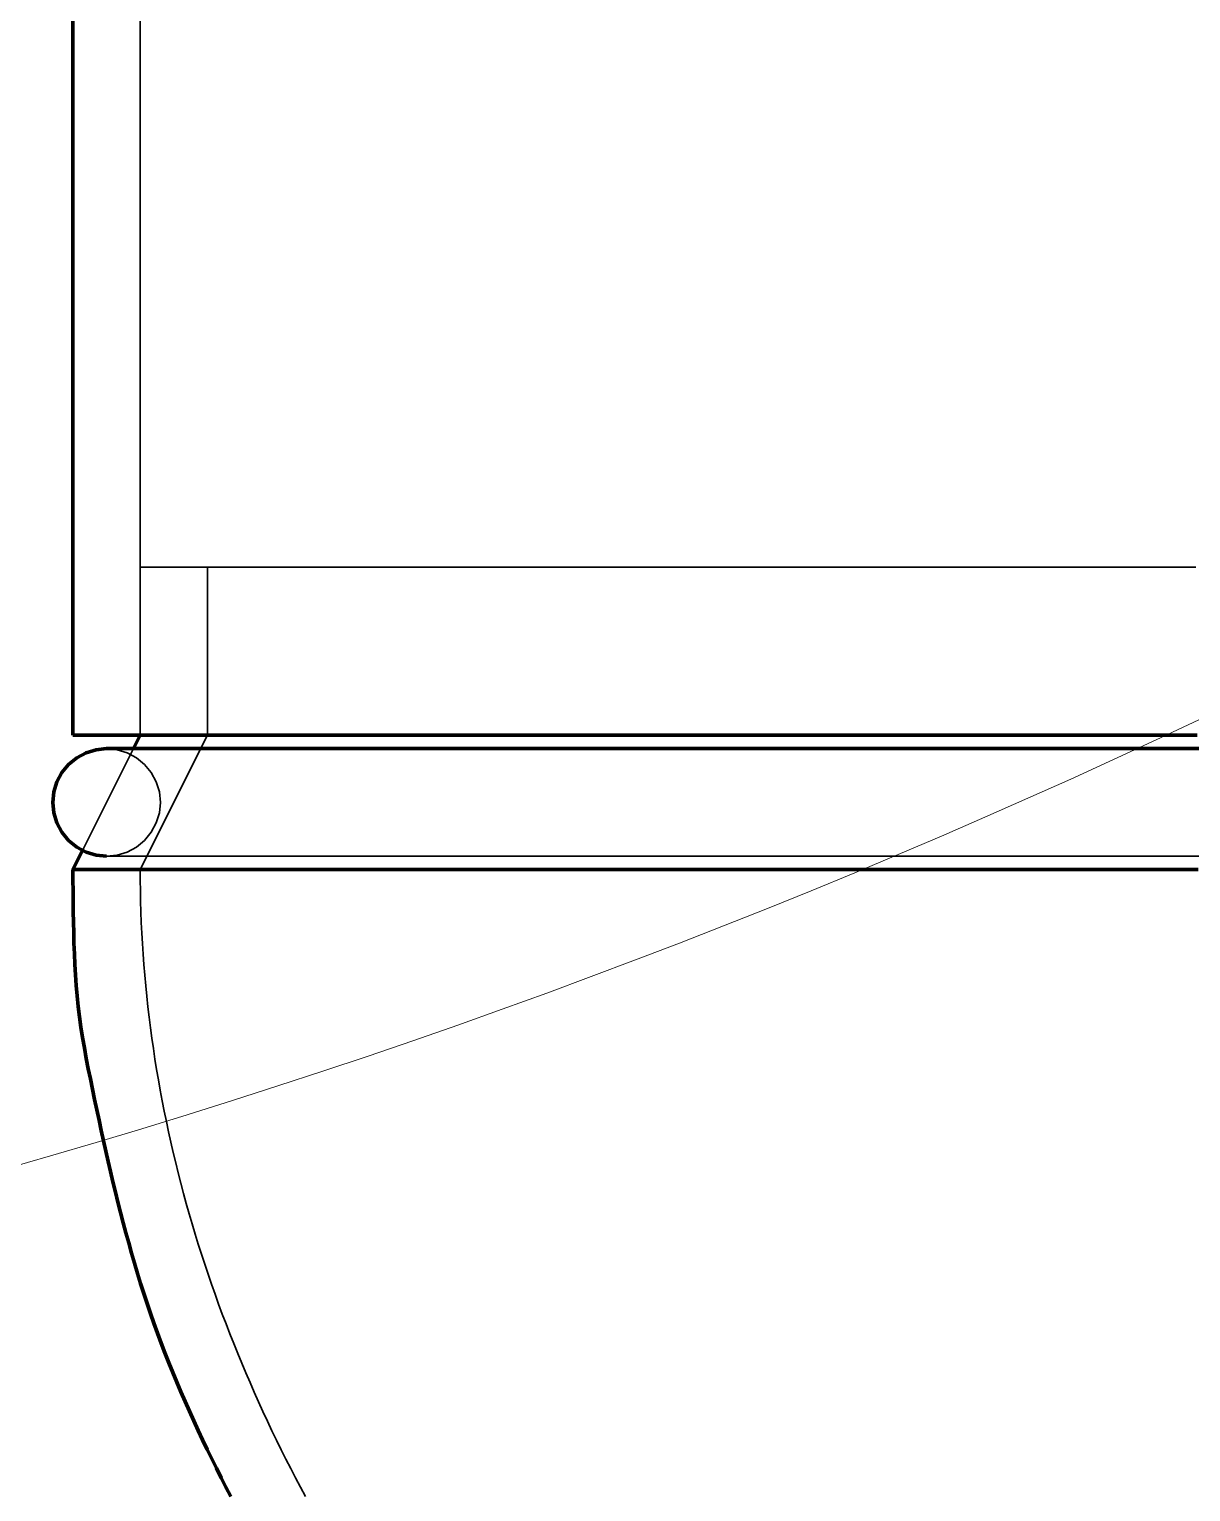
# Model space of a CAD drawing. Header units: millimetres. Extents: x 0 to 2382, y 0 to 420.
# Drawn here: x 271.31 to 276.84, y 222.11 to 229.07 of the extents above; entities that cross this region are included whole.
import ezdxf

# ---------------------------------------------------------------- set-up
doc = ezdxf.new("R2010")
doc.units = ezdxf.units.MM
doc.linetypes.add('IRAM-E-TRAZOS', pattern=[5, 4, -1])
for name, color, linetype, lineweight in [('01-VISIBLE', 7, 'CONTINUOUS', 70), ('02-OCULTA', 4, 'IRAM-E-TRAZOS', 35), ('08-FINA', 5, 'CONTINUOUS', 18)]:
    doc.layers.add(name, color=color, linetype=linetype, lineweight=lineweight)

msp = doc.modelspace()

# ---------------------------------------------------------------- linework, layer by layer
at = {"layer": '01-VISIBLE'}
for p, q in [((271.5216, 225.7094), (271.5216, 229.7094)), ((271.8416, 225.7094), (271.8096, 225.6454)), ((271.5672, 225.1604), (271.5216, 225.0694))]:
    msp.add_line(p, q, dxfattribs=at)
for points in [[(271.5216, 225.7094), (271.5717, 225.7094), (271.6217, 225.7094), (271.6717, 225.7094), (271.7217, 225.7094), (271.7717, 225.7094), (271.8217, 225.7094), (271.8717, 225.7094), (271.9217, 225.7094), (271.9717, 225.7094), (272.0217, 225.7094), (272.0717, 225.7094), (272.1217, 225.7094), (272.1717, 225.7094), (272.2217, 225.7094), (272.2717, 225.7094), (272.3217, 225.7094), (272.3717, 225.7094), (272.4217, 225.7094), (272.4717, 225.7094), (272.5217, 225.7094), (272.5717, 225.7094), (272.6217, 225.7094), (272.6717, 225.7094), (272.7217, 225.7094), (272.7717, 225.7094), (272.8217, 225.7094), (272.8717, 225.7094), (272.9217, 225.7094), (272.9717, 225.7094), (273.0217, 225.7094), (273.0717, 225.7094), (273.1217, 225.7094), (273.1717, 225.7094), (273.2217, 225.7094), (273.2717, 225.7094), (273.3217, 225.7094), (273.3717, 225.7094), (273.4217, 225.7094), (273.4717, 225.7094), (273.5217, 225.7094), (273.5717, 225.7094), (273.6217, 225.7094), (273.6717, 225.7094), (273.7217, 225.7094), (273.7717, 225.7094), (273.8217, 225.7094), (273.8717, 225.7094), (273.9217, 225.7094), (273.9718, 225.7094), (274.0218, 225.7094), (274.0718, 225.7094), (274.1218, 225.7094), (274.1718, 225.7094), (274.2218, 225.7094), (274.2718, 225.7094), (274.3218, 225.7094), (274.3718, 225.7094), (274.4218, 225.7094), (274.4718, 225.7094), (274.5218, 225.7094), (274.5718, 225.7094), (274.6218, 225.7094), (274.6718, 225.7094), (274.7218, 225.7094), (274.7718, 225.7094), (274.8218, 225.7094), (274.8718, 225.7094), (274.9218, 225.7094), (274.9718, 225.7094), (275.0218, 225.7094), (275.0718, 225.7094), (275.1218, 225.7094), (275.1718, 225.7094), (275.2218, 225.7094), (275.2718, 225.7094), (275.3218, 225.7094), (275.3718, 225.7094), (275.4218, 225.7094), (275.4718, 225.7094), (275.5218, 225.7094), (275.5718, 225.7094), (275.6218, 225.7094), (275.6718, 225.7094), (275.7218, 225.7094), (275.7718, 225.7094), (275.8218, 225.7094), (275.8718, 225.7094), (275.9218, 225.7094), (275.9718, 225.7094), (276.0218, 225.7094), (276.0718, 225.7094), (276.1218, 225.7094), (276.1718, 225.7094), (276.2218, 225.7094), (276.2718, 225.7094), (276.3218, 225.7094), (276.3719, 225.7094), (276.4219, 225.7094), (276.4719, 225.7094), (276.5219, 225.7094), (276.5719, 225.7094), (276.6219, 225.7094), (276.6719, 225.7094), (276.7219, 225.7094), (276.7719, 225.7094), (276.8219, 225.7094), (276.8719, 225.7094)], [(271.6816, 225.6454), (271.6317, 225.6404), (271.5837, 225.6259), (271.5394, 225.6022), (271.5006, 225.5704), (271.4688, 225.5316), (271.4451, 225.4873), (271.4306, 225.4393), (271.4256, 225.3894)], [(271.6817, 225.6454), (271.6817, 225.6454), (271.6817, 225.6454), (271.6817, 225.6454), (271.6817, 225.6454), (271.6817, 225.6454), (271.6816, 225.6454)], [(276.8833, 225.6454), (276.8333, 225.6454), (276.7833, 225.6454), (276.7333, 225.6454), (276.6833, 225.6454), (276.6332, 225.6454), (276.5832, 225.6454), (276.5332, 225.6454), (276.4832, 225.6454), (276.4332, 225.6454), (276.3832, 225.6454), (276.3331, 225.6454), (276.2831, 225.6454), (276.2331, 225.6454), (276.1831, 225.6454), (276.1331, 225.6454), (276.0831, 225.6454), (276.0331, 225.6454), (275.983, 225.6454), (275.933, 225.6454), (275.883, 225.6454), (275.833, 225.6454), (275.783, 225.6454), (275.733, 225.6454), (275.6829, 225.6454), (275.6329, 225.6454), (275.5829, 225.6454), (275.5329, 225.6454), (275.4829, 225.6454), (275.4329, 225.6454), (275.3828, 225.6454), (275.3328, 225.6454), (275.2828, 225.6454), (275.2328, 225.6454), (275.1828, 225.6454), (275.1328, 225.6454), (275.0827, 225.6454), (275.0327, 225.6454), (274.9827, 225.6454), (274.9327, 225.6454), (274.8827, 225.6454), (274.8327, 225.6454), (274.7826, 225.6454), (274.7326, 225.6454), (274.6826, 225.6454), (274.6326, 225.6454), (274.5826, 225.6454), (274.5326, 225.6454), (274.4826, 225.6454), (274.4325, 225.6454), (274.3825, 225.6454), (274.3325, 225.6454), (274.2825, 225.6454), (274.2325, 225.6454), (274.1825, 225.6454), (274.1324, 225.6454), (274.0824, 225.6454), (274.0324, 225.6454), (273.9824, 225.6454), (273.9324, 225.6454), (273.8824, 225.6454), (273.8323, 225.6454), (273.7823, 225.6454), (273.7323, 225.6454), (273.6823, 225.6454), (273.6323, 225.6454), (273.5823, 225.6454), (273.5322, 225.6454), (273.4822, 225.6454), (273.4322, 225.6454), (273.3822, 225.6454), (273.3322, 225.6454), (273.2822, 225.6454), (273.2321, 225.6454), (273.1821, 225.6454), (273.1321, 225.6454), (273.0821, 225.6454), (273.0321, 225.6454), (272.9821, 225.6454), (272.9321, 225.6454), (272.882, 225.6454), (272.832, 225.6454), (272.782, 225.6454), (272.732, 225.6454), (272.682, 225.6454), (272.632, 225.6454), (272.5819, 225.6454), (272.5319, 225.6454), (272.4819, 225.6454), (272.4319, 225.6454), (272.3819, 225.6454), (272.3319, 225.6454), (272.2818, 225.6454), (272.2318, 225.6454), (272.1818, 225.6454), (272.1318, 225.6454), (272.0818, 225.6454), (272.0318, 225.6454), (271.9817, 225.6454), (271.9317, 225.6454), (271.8817, 225.6454), (271.8317, 225.6454), (271.7817, 225.6454), (271.7317, 225.6454), (271.6816, 225.6454)], [(271.4256, 225.3894), (271.4306, 225.3394), (271.4451, 225.2914), (271.4688, 225.2471), (271.5006, 225.2083), (271.5394, 225.1765), (271.5837, 225.1529), (271.6317, 225.1383), (271.6816, 225.1334)], [(271.5216, 225.0694), (271.5717, 225.0694), (271.6217, 225.0694), (271.6718, 225.0694), (271.7218, 225.0694), (271.7718, 225.0694), (271.8219, 225.0694), (271.8719, 225.0694), (271.9219, 225.0694), (271.972, 225.0694), (272.022, 225.0694), (272.0721, 225.0694), (272.1221, 225.0694), (272.1721, 225.0694), (272.2222, 225.0694), (272.2722, 225.0694), (272.3222, 225.0694), (272.3723, 225.0694), (272.4223, 225.0694), (272.4724, 225.0694), (272.5224, 225.0694), (272.5724, 225.0694), (272.6225, 225.0694), (272.6725, 225.0694), (272.7225, 225.0694), (272.7726, 225.0694), (272.8226, 225.0694), (272.8726, 225.0694), (272.9227, 225.0694), (272.9727, 225.0694), (273.0228, 225.0694), (273.0728, 225.0694), (273.1228, 225.0694), (273.1729, 225.0694), (273.2229, 225.0694), (273.2729, 225.0694), (273.323, 225.0694), (273.373, 225.0694), (273.4231, 225.0694), (273.4731, 225.0694), (273.5231, 225.0694), (273.5732, 225.0694), (273.6232, 225.0694), (273.6732, 225.0694), (273.7233, 225.0694), (273.7733, 225.0694), (273.8234, 225.0694), (273.8734, 225.0694), (273.9234, 225.0694), (273.9735, 225.0694), (274.0235, 225.0694), (274.0735, 225.0694), (274.1236, 225.0694), (274.1736, 225.0694), (274.2236, 225.0694), (274.2737, 225.0694), (274.3237, 225.0694), (274.3738, 225.0694), (274.4238, 225.0694), (274.4738, 225.0694), (274.5239, 225.0694), (274.5739, 225.0694), (274.6239, 225.0694), (274.674, 225.0694), (274.724, 225.0694), (274.7741, 225.0694), (274.8241, 225.0694), (274.8741, 225.0694), (274.9242, 225.0694), (274.9742, 225.0694), (275.0242, 225.0694), (275.0743, 225.0694), (275.1243, 225.0694), (275.1744, 225.0694), (275.2244, 225.0694), (275.2744, 225.0694), (275.3245, 225.0694), (275.3745, 225.0694), (275.4245, 225.0694), (275.4746, 225.0694), (275.5246, 225.0694), (275.5746, 225.0694), (275.6247, 225.0694), (275.6747, 225.0694), (275.7248, 225.0694), (275.7748, 225.0694), (275.8248, 225.0694), (275.8749, 225.0694), (275.9249, 225.0694), (275.9749, 225.0694), (276.025, 225.0694), (276.075, 225.0694), (276.1251, 225.0694), (276.1751, 225.0694), (276.2251, 225.0694), (276.2752, 225.0694), (276.3252, 225.0694), (276.3752, 225.0694), (276.4253, 225.0694), (276.4753, 225.0694), (276.5253, 225.0694), (276.5754, 225.0694), (276.6254, 225.0694), (276.6755, 225.0694), (276.7255, 225.0694), (276.7755, 225.0694), (276.8256, 225.0694), (276.8756, 225.0694)], [(271.5216, 225.0694), (271.5216, 225.0192), (271.5218, 224.9691), (271.5223, 224.919), (271.523, 224.8689), (271.5239, 224.8188), (271.525, 224.7687), (271.5264, 224.7186), (271.5282, 224.6685), (271.5305, 224.6184), (271.5333, 224.5683), (271.5368, 224.5183), (271.541, 224.4684), (271.5462, 224.4185), (271.5523, 224.3688), (271.5593, 224.3192), (271.5672, 224.2697), (271.5758, 224.2203), (271.585, 224.171), (271.5946, 224.1218), (271.6046, 224.0727), (271.6147, 224.0236), (271.6249, 223.9745), (271.6353, 223.9255), (271.6457, 223.8765), (271.6563, 223.8275), (271.6669, 223.7785), (271.6777, 223.7295), (271.6887, 223.6806), (271.7, 223.6318), (271.7115, 223.583), (271.7233, 223.5343), (271.7354, 223.4857), (271.7478, 223.4371), (271.7605, 223.3886), (271.7735, 223.3402), (271.7868, 223.2919), (271.8004, 223.2436), (271.8142, 223.1954), (271.8284, 223.1474), (271.843, 223.0994), (271.8585, 223.0518), (271.8744, 223.0042), (271.8905, 222.9568), (271.9071, 222.9095), (271.9242, 222.8623), (271.9417, 222.8154), (271.9596, 222.7686), (271.978, 222.7219), (271.9968, 222.6755), (272.016, 222.6292), (272.0355, 222.583), (272.0555, 222.537), (272.0758, 222.4912), (272.0964, 222.4455), (272.1174, 222.4), (272.1387, 222.3546), (272.1603, 222.3094), (272.1822, 222.2643), (272.2044, 222.2194), (272.2269, 222.1746), (272.2496, 222.1299), (272.2727, 222.0854)]]:
    msp.add_lwpolyline(points, dxfattribs=at)
at = {"layer": '02-OCULTA'}
for p, q in [((271.8416, 225.7094), (271.8416, 289.7094)), ((271.8416, 225.7094), (271.8416, 226.5094)), ((272.1616, 226.5094), (272.1616, 225.7094)), ((272.1616, 225.7094), (271.8416, 225.0694)), ((271.8096, 225.6454), (271.5672, 225.1604))]:
    msp.add_line(p, q, dxfattribs=at)
for points in [[(276.8512, 226.5094), (276.8011, 226.5094), (276.751, 226.5094), (276.7009, 226.5094), (276.6509, 226.5094), (276.6008, 226.5094), (276.5507, 226.5094), (276.5006, 226.5094), (276.4505, 226.5094), (276.4004, 226.5094), (276.3503, 226.5094), (276.3002, 226.5094), (276.2501, 226.5094), (276.2, 226.5094), (276.1499, 226.5094), (276.0998, 226.5094), (276.0497, 226.5094), (275.9996, 226.5094), (275.9495, 226.5094), (275.8994, 226.5094), (275.8493, 226.5094), (275.7992, 226.5094), (275.7491, 226.5094), (275.699, 226.5094), (275.6489, 226.5094), (275.5988, 226.5094), (275.5487, 226.5094), (275.4986, 226.5094), (275.4486, 226.5094), (275.3985, 226.5094), (275.3484, 226.5094), (275.2983, 226.5094), (275.2482, 226.5094), (275.1981, 226.5094), (275.148, 226.5094), (275.0979, 226.5094), (275.0478, 226.5094), (274.9977, 226.5094), (274.9476, 226.5094), (274.8975, 226.5094), (274.8474, 226.5094), (274.7973, 226.5094), (274.7472, 226.5094), (274.6971, 226.5094), (274.647, 226.5094), (274.5969, 226.5094), (274.5468, 226.5094), (274.4967, 226.5094), (274.4466, 226.5094), (274.3965, 226.5094), (274.3464, 226.5094), (274.2963, 226.5094), (274.2462, 226.5094), (274.1962, 226.5094), (274.1461, 226.5094), (274.096, 226.5094), (274.0459, 226.5094), (273.9958, 226.5094), (273.9457, 226.5094), (273.8956, 226.5094), (273.8455, 226.5094), (273.7954, 226.5094), (273.7453, 226.5094), (273.6952, 226.5094), (273.6451, 226.5094), (273.595, 226.5094), (273.5449, 226.5094), (273.4948, 226.5094), (273.4447, 226.5094), (273.3946, 226.5094), (273.3445, 226.5094), (273.2944, 226.5094), (273.2443, 226.5094), (273.1942, 226.5094), (273.1441, 226.5094), (273.094, 226.5094), (273.0439, 226.5094), (272.9939, 226.5094), (272.9438, 226.5094), (272.8937, 226.5094), (272.8436, 226.5094), (272.7935, 226.5094), (272.7434, 226.5094), (272.6933, 226.5094), (272.6432, 226.5094), (272.5931, 226.5094), (272.543, 226.5094), (272.4929, 226.5094), (272.4428, 226.5094), (272.3927, 226.5094), (272.3426, 226.5094), (272.2925, 226.5094), (272.2424, 226.5094), (272.1923, 226.5094), (272.1422, 226.5094), (272.0921, 226.5094), (272.042, 226.5094), (271.9919, 226.5094), (271.9418, 226.5094), (271.8917, 226.5094), (271.8416, 226.5094)], [(271.8416, 226.5094), (271.92, 226.5094), (271.9984, 226.5094), (272.0768, 226.5094), (272.1552, 226.5094), (272.2336, 226.5094), (272.312, 226.5094), (272.3904, 226.5094), (272.4688, 226.5094), (272.5472, 226.5094), (272.6256, 226.5094), (272.704, 226.5094), (272.7824, 226.5094), (272.8608, 226.5094), (272.9392, 226.5094), (273.0176, 226.5094), (273.096, 226.5094), (273.1744, 226.5094), (273.2528, 226.5094), (273.3312, 226.5094), (273.4096, 226.5094), (273.488, 226.5094), (273.5664, 226.5094), (273.6448, 226.5094), (273.7232, 226.5094), (273.8016, 226.5094), (273.88, 226.5094), (273.9584, 226.5094), (274.0368, 226.5094), (274.1152, 226.5094), (274.1936, 226.5094), (274.272, 226.5094), (274.3504, 226.5094), (274.4288, 226.5094), (274.5072, 226.5094), (274.5856, 226.5094), (274.664, 226.5094), (274.7424, 226.5094), (274.8208, 226.5094), (274.8992, 226.5094), (274.9776, 226.5094), (275.056, 226.5094), (275.1344, 226.5094), (275.2128, 226.5094), (275.2912, 226.5094), (275.3696, 226.5094), (275.448, 226.5094), (275.5264, 226.5094), (275.6048, 226.5094), (275.6832, 226.5094), (275.7616, 226.5094), (275.84, 226.5094), (275.9184, 226.5094), (275.9968, 226.5094), (276.0752, 226.5094), (276.1536, 226.5094), (276.232, 226.5094), (276.3104, 226.5094), (276.3888, 226.5094), (276.4672, 226.5094), (276.5456, 226.5094), (276.624, 226.5094), (276.7024, 226.5094), (276.7808, 226.5094), (276.8592, 226.5094)], [(276.8647, 226.5094), (276.8147, 226.5094), (276.7646, 226.5094), (276.7146, 226.5094), (276.6646, 226.5094), (276.6145, 226.5094), (276.5645, 226.5094), (276.5145, 226.5094), (276.4645, 226.5094), (276.4144, 226.5094), (276.3644, 226.5094), (276.3144, 226.5094), (276.2643, 226.5094), (276.2143, 226.5094), (276.1643, 226.5094), (276.1142, 226.5094), (276.0642, 226.5094), (276.0142, 226.5094), (275.9641, 226.5094), (275.9141, 226.5094), (275.8641, 226.5094), (275.814, 226.5094), (275.764, 226.5094), (275.714, 226.5094), (275.6639, 226.5094), (275.6139, 226.5094), (275.5639, 226.5094), (275.5138, 226.5094), (275.4638, 226.5094), (275.4138, 226.5094), (275.3637, 226.5094), (275.3137, 226.5094), (275.2637, 226.5094), (275.2136, 226.5094), (275.1636, 226.5094), (275.1136, 226.5094), (275.0635, 226.5094), (275.0135, 226.5094), (274.9635, 226.5094), (274.9134, 226.5094), (274.8634, 226.5094), (274.8134, 226.5094), (274.7633, 226.5094), (274.7133, 226.5094), (274.6633, 226.5094), (274.6132, 226.5094), (274.5632, 226.5094), (274.5132, 226.5094), (274.4631, 226.5094), (274.4131, 226.5094), (274.3631, 226.5094), (274.313, 226.5094), (274.263, 226.5094), (274.213, 226.5094), (274.163, 226.5094), (274.1129, 226.5094), (274.0629, 226.5094), (274.0129, 226.5094), (273.9628, 226.5094), (273.9128, 226.5094), (273.8628, 226.5094), (273.8127, 226.5094), (273.7627, 226.5094), (273.7127, 226.5094), (273.6626, 226.5094), (273.6126, 226.5094), (273.5626, 226.5094), (273.5125, 226.5094), (273.4625, 226.5094), (273.4125, 226.5094), (273.3624, 226.5094), (273.3124, 226.5094), (273.2624, 226.5094), (273.2123, 226.5094), (273.1623, 226.5094), (273.1123, 226.5094), (273.0622, 226.5094), (273.0122, 226.5094), (272.9622, 226.5094), (272.9121, 226.5094), (272.8621, 226.5094), (272.8121, 226.5094), (272.762, 226.5094), (272.712, 226.5094), (272.662, 226.5094), (272.6119, 226.5094), (272.5619, 226.5094), (272.5119, 226.5094), (272.4618, 226.5094), (272.4118, 226.5094), (272.3618, 226.5094), (272.3117, 226.5094), (272.2617, 226.5094), (272.2117, 226.5094), (272.1616, 226.5094)], [(272.1616, 226.5094), (272.2384, 226.5094), (272.3152, 226.5094), (272.392, 226.5094), (272.4688, 226.5094), (272.5456, 226.5094), (272.6224, 226.5094), (272.6992, 226.5094), (272.776, 226.5094), (272.8528, 226.5094), (272.9296, 226.5094), (273.0064, 226.5094), (273.0832, 226.5094), (273.16, 226.5094), (273.2368, 226.5094), (273.3136, 226.5094), (273.3904, 226.5094), (273.4672, 226.5094), (273.544, 226.5094), (273.6208, 226.5094), (273.6976, 226.5094), (273.7744, 226.5094), (273.8512, 226.5094), (273.928, 226.5094), (274.0048, 226.5094), (274.0816, 226.5094), (274.1584, 226.5094), (274.2352, 226.5094), (274.312, 226.5094), (274.3888, 226.5094), (274.4656, 226.5094), (274.5424, 226.5094), (274.6192, 226.5094), (274.696, 226.5094), (274.7728, 226.5094), (274.8496, 226.5094), (274.9264, 226.5094), (275.0032, 226.5094), (275.08, 226.5094), (275.1568, 226.5094), (275.2336, 226.5094), (275.3104, 226.5094), (275.3872, 226.5094), (275.464, 226.5094), (275.5408, 226.5094), (275.6176, 226.5094), (275.6944, 226.5094), (275.7712, 226.5094), (275.848, 226.5094), (275.9248, 226.5094), (276.0016, 226.5094), (276.0784, 226.5094), (276.1552, 226.5094), (276.232, 226.5094), (276.3088, 226.5094), (276.3856, 226.5094), (276.4624, 226.5094), (276.5392, 226.5094), (276.616, 226.5094), (276.6928, 226.5094), (276.7696, 226.5094), (276.8464, 226.5094)], [(276.8716, 225.7094), (276.8216, 225.7094), (276.7716, 225.7094), (276.7216, 225.7094), (276.6716, 225.7094), (276.6216, 225.7094), (276.5716, 225.7094), (276.5216, 225.7094), (276.4716, 225.7094), (276.4216, 225.7094), (276.3716, 225.7094), (276.3216, 225.7094), (276.2716, 225.7094), (276.2216, 225.7094), (276.1716, 225.7094), (276.1216, 225.7094), (276.0716, 225.7094), (276.0216, 225.7094), (275.9716, 225.7094), (275.9216, 225.7094), (275.8716, 225.7094), (275.8216, 225.7094), (275.7716, 225.7094), (275.7216, 225.7094), (275.6716, 225.7094), (275.6216, 225.7094), (275.5716, 225.7094), (275.5216, 225.7094), (275.4716, 225.7094), (275.4216, 225.7094), (275.3716, 225.7094), (275.3216, 225.7094), (275.2716, 225.7094), (275.2216, 225.7094), (275.1716, 225.7094), (275.1216, 225.7094), (275.0716, 225.7094), (275.0216, 225.7094), (274.9716, 225.7094), (274.9216, 225.7094), (274.8716, 225.7094), (274.8216, 225.7094), (274.7716, 225.7094), (274.7216, 225.7094), (274.6716, 225.7094), (274.6216, 225.7094), (274.5716, 225.7094), (274.5216, 225.7094), (274.4716, 225.7094), (274.4216, 225.7094), (274.3716, 225.7094), (274.3216, 225.7094), (274.2716, 225.7094), (274.2216, 225.7094), (274.1716, 225.7094), (274.1216, 225.7094), (274.0716, 225.7094), (274.0216, 225.7094), (273.9716, 225.7094), (273.9216, 225.7094), (273.8716, 225.7094), (273.8216, 225.7094), (273.7716, 225.7094), (273.7216, 225.7094), (273.6716, 225.7094), (273.6216, 225.7094), (273.5716, 225.7094), (273.5216, 225.7094), (273.4716, 225.7094), (273.4216, 225.7094), (273.3716, 225.7094), (273.3216, 225.7094), (273.2716, 225.7094), (273.2216, 225.7094), (273.1716, 225.7094), (273.1216, 225.7094), (273.0716, 225.7094), (273.0216, 225.7094), (272.9716, 225.7094), (272.9216, 225.7094), (272.8716, 225.7094), (272.8216, 225.7094), (272.7716, 225.7094), (272.7216, 225.7094), (272.6716, 225.7094), (272.6216, 225.7094), (272.5716, 225.7094), (272.5216, 225.7094), (272.4716, 225.7094), (272.4216, 225.7094), (272.3716, 225.7094), (272.3216, 225.7094), (272.2716, 225.7094), (272.2216, 225.7094), (272.1716, 225.7094), (272.1216, 225.7094), (272.0716, 225.7094), (272.0216, 225.7094), (271.9716, 225.7094), (271.9216, 225.7094), (271.8716, 225.7094), (271.8216, 225.7094), (271.7716, 225.7094), (271.7216, 225.7094), (271.6716, 225.7094), (271.6216, 225.7094), (271.5716, 225.7094), (271.5216, 225.7094)], [(276.8512, 225.7094), (276.8011, 225.7094), (276.751, 225.7094), (276.7009, 225.7094), (276.6509, 225.7094), (276.6008, 225.7094), (276.5507, 225.7094), (276.5006, 225.7094), (276.4505, 225.7094), (276.4004, 225.7094), (276.3503, 225.7094), (276.3002, 225.7094), (276.2501, 225.7094), (276.2, 225.7094), (276.1499, 225.7094), (276.0998, 225.7094), (276.0497, 225.7094), (275.9996, 225.7094), (275.9495, 225.7094), (275.8994, 225.7094), (275.8493, 225.7094), (275.7992, 225.7094), (275.7491, 225.7094), (275.699, 225.7094), (275.6489, 225.7094), (275.5988, 225.7094), (275.5487, 225.7094), (275.4986, 225.7094), (275.4486, 225.7094), (275.3985, 225.7094), (275.3484, 225.7094), (275.2983, 225.7094), (275.2482, 225.7094), (275.1981, 225.7094), (275.148, 225.7094), (275.0979, 225.7094), (275.0478, 225.7094), (274.9977, 225.7094), (274.9476, 225.7094), (274.8975, 225.7094), (274.8474, 225.7094), (274.7973, 225.7094), (274.7472, 225.7094), (274.6971, 225.7094), (274.647, 225.7094), (274.5969, 225.7094), (274.5468, 225.7094), (274.4967, 225.7094), (274.4466, 225.7094), (274.3965, 225.7094), (274.3464, 225.7094), (274.2963, 225.7094), (274.2462, 225.7094), (274.1962, 225.7094), (274.1461, 225.7094), (274.096, 225.7094), (274.0459, 225.7094), (273.9958, 225.7094), (273.9457, 225.7094), (273.8956, 225.7094), (273.8455, 225.7094), (273.7954, 225.7094), (273.7453, 225.7094), (273.6952, 225.7094), (273.6451, 225.7094), (273.595, 225.7094), (273.5449, 225.7094), (273.4948, 225.7094), (273.4447, 225.7094), (273.3946, 225.7094), (273.3445, 225.7094), (273.2944, 225.7094), (273.2443, 225.7094), (273.1942, 225.7094), (273.1441, 225.7094), (273.094, 225.7094), (273.0439, 225.7094), (272.9939, 225.7094), (272.9438, 225.7094), (272.8937, 225.7094), (272.8436, 225.7094), (272.7935, 225.7094), (272.7434, 225.7094), (272.6933, 225.7094), (272.6432, 225.7094), (272.5931, 225.7094), (272.543, 225.7094), (272.4929, 225.7094), (272.4428, 225.7094), (272.3927, 225.7094), (272.3426, 225.7094), (272.2925, 225.7094), (272.2424, 225.7094), (272.1923, 225.7094), (272.1422, 225.7094), (272.0921, 225.7094), (272.042, 225.7094), (271.9919, 225.7094), (271.9418, 225.7094), (271.8917, 225.7094), (271.8416, 225.7094)], [(271.8416, 225.7094), (271.92, 225.7094), (271.9984, 225.7094), (272.0768, 225.7094), (272.1552, 225.7094), (272.2336, 225.7094), (272.312, 225.7094), (272.3904, 225.7094), (272.4688, 225.7094), (272.5472, 225.7094), (272.6256, 225.7094), (272.704, 225.7094), (272.7824, 225.7094), (272.8608, 225.7094), (272.9392, 225.7094), (273.0176, 225.7094), (273.096, 225.7094), (273.1744, 225.7094), (273.2528, 225.7094), (273.3312, 225.7094), (273.4096, 225.7094), (273.488, 225.7094), (273.5664, 225.7094), (273.6448, 225.7094), (273.7232, 225.7094), (273.8016, 225.7094), (273.88, 225.7094), (273.9584, 225.7094), (274.0368, 225.7094), (274.1152, 225.7094), (274.1936, 225.7094), (274.272, 225.7094), (274.3504, 225.7094), (274.4288, 225.7094), (274.5072, 225.7094), (274.5856, 225.7094), (274.664, 225.7094), (274.7424, 225.7094), (274.8208, 225.7094), (274.8992, 225.7094), (274.9776, 225.7094), (275.056, 225.7094), (275.1344, 225.7094), (275.2128, 225.7094), (275.2912, 225.7094), (275.3696, 225.7094), (275.448, 225.7094), (275.5264, 225.7094), (275.6048, 225.7094), (275.6832, 225.7094), (275.7616, 225.7094), (275.84, 225.7094), (275.9184, 225.7094), (275.9968, 225.7094), (276.0752, 225.7094), (276.1536, 225.7094), (276.232, 225.7094), (276.3104, 225.7094), (276.3888, 225.7094), (276.4672, 225.7094), (276.5456, 225.7094), (276.624, 225.7094), (276.7024, 225.7094), (276.7808, 225.7094), (276.8592, 225.7094)], [(276.8512, 225.7094), (276.8011, 225.7094), (276.751, 225.7094), (276.7009, 225.7094), (276.6509, 225.7094), (276.6008, 225.7094), (276.5507, 225.7094), (276.5006, 225.7094), (276.4505, 225.7094), (276.4004, 225.7094), (276.3503, 225.7094), (276.3002, 225.7094), (276.2501, 225.7094), (276.2, 225.7094), (276.1499, 225.7094), (276.0998, 225.7094), (276.0497, 225.7094), (275.9996, 225.7094), (275.9495, 225.7094), (275.8994, 225.7094), (275.8493, 225.7094), (275.7992, 225.7094), (275.7491, 225.7094), (275.699, 225.7094), (275.6489, 225.7094), (275.5988, 225.7094), (275.5487, 225.7094), (275.4986, 225.7094), (275.4486, 225.7094), (275.3985, 225.7094), (275.3484, 225.7094), (275.2983, 225.7094), (275.2482, 225.7094), (275.1981, 225.7094), (275.148, 225.7094), (275.0979, 225.7094), (275.0478, 225.7094), (274.9977, 225.7094), (274.9476, 225.7094), (274.8975, 225.7094), (274.8474, 225.7094), (274.7973, 225.7094), (274.7472, 225.7094), (274.6971, 225.7094), (274.647, 225.7094), (274.5969, 225.7094), (274.5468, 225.7094), (274.4967, 225.7094), (274.4466, 225.7094), (274.3965, 225.7094), (274.3464, 225.7094), (274.2963, 225.7094), (274.2462, 225.7094), (274.1962, 225.7094), (274.1461, 225.7094), (274.096, 225.7094), (274.0459, 225.7094), (273.9958, 225.7094), (273.9457, 225.7094), (273.8956, 225.7094), (273.8455, 225.7094), (273.7954, 225.7094), (273.7453, 225.7094), (273.6952, 225.7094), (273.6451, 225.7094), (273.595, 225.7094), (273.5449, 225.7094), (273.4948, 225.7094), (273.4447, 225.7094), (273.3946, 225.7094), (273.3445, 225.7094), (273.2944, 225.7094), (273.2443, 225.7094), (273.1942, 225.7094), (273.1441, 225.7094), (273.094, 225.7094), (273.0439, 225.7094), (272.9939, 225.7094), (272.9438, 225.7094), (272.8937, 225.7094), (272.8436, 225.7094), (272.7935, 225.7094), (272.7434, 225.7094), (272.6933, 225.7094), (272.6432, 225.7094), (272.5931, 225.7094), (272.543, 225.7094), (272.4929, 225.7094), (272.4428, 225.7094), (272.3927, 225.7094), (272.3426, 225.7094), (272.2925, 225.7094), (272.2424, 225.7094), (272.1923, 225.7094), (272.1422, 225.7094), (272.0921, 225.7094), (272.042, 225.7094), (271.9919, 225.7094), (271.9418, 225.7094), (271.8917, 225.7094), (271.8416, 225.7094)], [(271.8416, 225.7094), (271.92, 225.7094), (271.9984, 225.7094), (272.0768, 225.7094), (272.1552, 225.7094), (272.2336, 225.7094), (272.312, 225.7094), (272.3904, 225.7094), (272.4688, 225.7094), (272.5472, 225.7094), (272.6256, 225.7094), (272.704, 225.7094), (272.7824, 225.7094), (272.8608, 225.7094), (272.9392, 225.7094), (273.0176, 225.7094), (273.096, 225.7094), (273.1744, 225.7094), (273.2528, 225.7094), (273.3312, 225.7094), (273.4096, 225.7094), (273.488, 225.7094), (273.5664, 225.7094), (273.6448, 225.7094), (273.7232, 225.7094), (273.8016, 225.7094), (273.88, 225.7094), (273.9584, 225.7094), (274.0368, 225.7094), (274.1152, 225.7094), (274.1936, 225.7094), (274.272, 225.7094), (274.3504, 225.7094), (274.4288, 225.7094), (274.5072, 225.7094), (274.5856, 225.7094), (274.664, 225.7094), (274.7424, 225.7094), (274.8208, 225.7094), (274.8992, 225.7094), (274.9776, 225.7094), (275.056, 225.7094), (275.1344, 225.7094), (275.2128, 225.7094), (275.2912, 225.7094), (275.3696, 225.7094), (275.448, 225.7094), (275.5264, 225.7094), (275.6048, 225.7094), (275.6832, 225.7094), (275.7616, 225.7094), (275.84, 225.7094), (275.9184, 225.7094), (275.9968, 225.7094), (276.0752, 225.7094), (276.1536, 225.7094), (276.232, 225.7094), (276.3104, 225.7094), (276.3888, 225.7094), (276.4672, 225.7094), (276.5456, 225.7094), (276.624, 225.7094), (276.7024, 225.7094), (276.7808, 225.7094), (276.8592, 225.7094)], [(276.8647, 225.7094), (276.8147, 225.7094), (276.7646, 225.7094), (276.7146, 225.7094), (276.6646, 225.7094), (276.6145, 225.7094), (276.5645, 225.7094), (276.5145, 225.7094), (276.4645, 225.7094), (276.4144, 225.7094), (276.3644, 225.7094), (276.3144, 225.7094), (276.2643, 225.7094), (276.2143, 225.7094), (276.1643, 225.7094), (276.1142, 225.7094), (276.0642, 225.7094), (276.0142, 225.7094), (275.9641, 225.7094), (275.9141, 225.7094), (275.8641, 225.7094), (275.814, 225.7094), (275.764, 225.7094), (275.714, 225.7094), (275.6639, 225.7094), (275.6139, 225.7094), (275.5639, 225.7094), (275.5138, 225.7094), (275.4638, 225.7094), (275.4138, 225.7094), (275.3637, 225.7094), (275.3137, 225.7094), (275.2637, 225.7094), (275.2136, 225.7094), (275.1636, 225.7094), (275.1136, 225.7094), (275.0635, 225.7094), (275.0135, 225.7094), (274.9635, 225.7094), (274.9134, 225.7094), (274.8634, 225.7094), (274.8134, 225.7094), (274.7633, 225.7094), (274.7133, 225.7094), (274.6633, 225.7094), (274.6132, 225.7094), (274.5632, 225.7094), (274.5132, 225.7094), (274.4631, 225.7094), (274.4131, 225.7094), (274.3631, 225.7094), (274.313, 225.7094), (274.263, 225.7094), (274.213, 225.7094), (274.163, 225.7094), (274.1129, 225.7094), (274.0629, 225.7094), (274.0129, 225.7094), (273.9628, 225.7094), (273.9128, 225.7094), (273.8628, 225.7094), (273.8127, 225.7094), (273.7627, 225.7094), (273.7127, 225.7094), (273.6626, 225.7094), (273.6126, 225.7094), (273.5626, 225.7094), (273.5125, 225.7094), (273.4625, 225.7094), (273.4125, 225.7094), (273.3624, 225.7094), (273.3124, 225.7094), (273.2624, 225.7094), (273.2123, 225.7094), (273.1623, 225.7094), (273.1123, 225.7094), (273.0622, 225.7094), (273.0122, 225.7094), (272.9622, 225.7094), (272.9121, 225.7094), (272.8621, 225.7094), (272.8121, 225.7094), (272.762, 225.7094), (272.712, 225.7094), (272.662, 225.7094), (272.6119, 225.7094), (272.5619, 225.7094), (272.5119, 225.7094), (272.4618, 225.7094), (272.4118, 225.7094), (272.3618, 225.7094), (272.3117, 225.7094), (272.2617, 225.7094), (272.2117, 225.7094), (272.1616, 225.7094)], [(272.1616, 225.7094), (272.2384, 225.7094), (272.3152, 225.7094), (272.392, 225.7094), (272.4688, 225.7094), (272.5456, 225.7094), (272.6224, 225.7094), (272.6992, 225.7094), (272.776, 225.7094), (272.8528, 225.7094), (272.9296, 225.7094), (273.0064, 225.7094), (273.0832, 225.7094), (273.16, 225.7094), (273.2368, 225.7094), (273.3136, 225.7094), (273.3904, 225.7094), (273.4672, 225.7094), (273.544, 225.7094), (273.6208, 225.7094), (273.6976, 225.7094), (273.7744, 225.7094), (273.8512, 225.7094), (273.928, 225.7094), (274.0048, 225.7094), (274.0816, 225.7094), (274.1584, 225.7094), (274.2352, 225.7094), (274.312, 225.7094), (274.3888, 225.7094), (274.4656, 225.7094), (274.5424, 225.7094), (274.6192, 225.7094), (274.696, 225.7094), (274.7728, 225.7094), (274.8496, 225.7094), (274.9264, 225.7094), (275.0032, 225.7094), (275.08, 225.7094), (275.1568, 225.7094), (275.2336, 225.7094), (275.3104, 225.7094), (275.3872, 225.7094), (275.464, 225.7094), (275.5408, 225.7094), (275.6176, 225.7094), (275.6944, 225.7094), (275.7712, 225.7094), (275.848, 225.7094), (275.9248, 225.7094), (276.0016, 225.7094), (276.0784, 225.7094), (276.1552, 225.7094), (276.232, 225.7094), (276.3088, 225.7094), (276.3856, 225.7094), (276.4624, 225.7094), (276.5392, 225.7094), (276.616, 225.7094), (276.6928, 225.7094), (276.7696, 225.7094), (276.8464, 225.7094)], [(271.6816, 225.6454), (271.7316, 225.6404), (271.7796, 225.6259), (271.8239, 225.6022), (271.8627, 225.5704), (271.8945, 225.5316), (271.9182, 225.4873), (271.9327, 225.4393), (271.9376, 225.3894), (271.9327, 225.3394), (271.9182, 225.2914), (271.8945, 225.2471), (271.8627, 225.2083), (271.8239, 225.1765), (271.7796, 225.1529), (271.7316, 225.1383), (271.6816, 225.1334)], [(276.8447, 225.6454), (276.7946, 225.6454), (276.7445, 225.6454), (276.6943, 225.6454), (276.6442, 225.6454), (276.5941, 225.6454), (276.544, 225.6454), (276.4938, 225.6454), (276.4437, 225.6454), (276.3936, 225.6454), (276.3434, 225.6454), (276.2933, 225.6454), (276.2432, 225.6454), (276.1931, 225.6454), (276.1429, 225.6454), (276.0928, 225.6454), (276.0427, 225.6454), (275.9926, 225.6454), (275.9424, 225.6454), (275.8923, 225.6454), (275.8422, 225.6454), (275.7921, 225.6454), (275.7419, 225.6454), (275.6918, 225.6454), (275.6417, 225.6454), (275.5915, 225.6454), (275.5414, 225.6454), (275.4913, 225.6454), (275.4412, 225.6454), (275.391, 225.6454), (275.3409, 225.6454), (275.2908, 225.6454), (275.2407, 225.6454), (275.1905, 225.6454), (275.1404, 225.6454), (275.0903, 225.6454), (275.0402, 225.6454), (274.99, 225.6454), (274.9399, 225.6454), (274.8898, 225.6454), (274.8397, 225.6454), (274.7895, 225.6454), (274.7394, 225.6454), (274.6893, 225.6454), (274.6391, 225.6454), (274.589, 225.6454), (274.5389, 225.6454), (274.4888, 225.6454), (274.4386, 225.6454), (274.3885, 225.6454), (274.3384, 225.6454), (274.2883, 225.6454), (274.2381, 225.6454), (274.188, 225.6454), (274.1379, 225.6454), (274.0878, 225.6454), (274.0376, 225.6454), (273.9875, 225.6454), (273.9374, 225.6454), (273.8872, 225.6454), (273.8371, 225.6454), (273.787, 225.6454), (273.7369, 225.6454), (273.6867, 225.6454), (273.6366, 225.6454), (273.5865, 225.6454), (273.5364, 225.6454), (273.4862, 225.6454), (273.4361, 225.6454), (273.386, 225.6454), (273.3359, 225.6454), (273.2857, 225.6454), (273.2356, 225.6454), (273.1855, 225.6454), (273.1354, 225.6454), (273.0852, 225.6454), (273.0351, 225.6454), (272.985, 225.6454), (272.9348, 225.6454), (272.8847, 225.6454), (272.8346, 225.6454), (272.7845, 225.6454), (272.7343, 225.6454), (272.6842, 225.6454), (272.6341, 225.6454), (272.584, 225.6454), (272.5338, 225.6454), (272.4837, 225.6454), (272.4336, 225.6454), (272.3835, 225.6454), (272.3333, 225.6454), (272.2832, 225.6454), (272.2331, 225.6454), (272.1829, 225.6454), (272.1328, 225.6454), (272.0827, 225.6454), (272.0326, 225.6454), (271.9824, 225.6454), (271.9323, 225.6454), (271.8822, 225.6454), (271.8321, 225.6454), (271.7819, 225.6454), (271.7318, 225.6454), (271.6817, 225.6454)], [(271.6816, 225.1334), (271.7318, 225.1334), (271.7819, 225.1334), (271.832, 225.1334), (271.8822, 225.1334), (271.9323, 225.1334), (271.9824, 225.1334), (272.0325, 225.1334), (272.0827, 225.1334), (272.1328, 225.1334), (272.1829, 225.1334), (272.233, 225.1334), (272.2832, 225.1334), (272.3333, 225.1334), (272.3834, 225.1334), (272.4335, 225.1334), (272.4837, 225.1334), (272.5338, 225.1334), (272.5839, 225.1334), (272.6341, 225.1334), (272.6842, 225.1334), (272.7343, 225.1334), (272.7844, 225.1334), (272.8346, 225.1334), (272.8847, 225.1334), (272.9348, 225.1334), (272.9849, 225.1334), (273.0351, 225.1334), (273.0852, 225.1334), (273.1353, 225.1334), (273.1854, 225.1334), (273.2356, 225.1334), (273.2857, 225.1334), (273.3358, 225.1334), (273.386, 225.1334), (273.4361, 225.1334), (273.4862, 225.1334), (273.5363, 225.1334), (273.5865, 225.1334), (273.6366, 225.1334), (273.6867, 225.1334), (273.7368, 225.1334), (273.787, 225.1334), (273.8371, 225.1334), (273.8872, 225.1334), (273.9373, 225.1334), (273.9875, 225.1334), (274.0376, 225.1334), (274.0877, 225.1334), (274.1379, 225.1334), (274.188, 225.1334), (274.2381, 225.1334), (274.2882, 225.1334), (274.3384, 225.1334), (274.3885, 225.1334), (274.4386, 225.1334), (274.4887, 225.1334), (274.5389, 225.1334), (274.589, 225.1334), (274.6391, 225.1334), (274.6892, 225.1334), (274.7394, 225.1334), (274.7895, 225.1334), (274.8396, 225.1334), (274.8898, 225.1334), (274.9399, 225.1334), (274.99, 225.1334), (275.0401, 225.1334), (275.0903, 225.1334), (275.1404, 225.1334), (275.1905, 225.1334), (275.2406, 225.1334), (275.2908, 225.1334), (275.3409, 225.1334), (275.391, 225.1334), (275.4411, 225.1334), (275.4913, 225.1334), (275.5414, 225.1334), (275.5915, 225.1334), (275.6416, 225.1334), (275.6918, 225.1334), (275.7419, 225.1334), (275.792, 225.1334), (275.8422, 225.1334), (275.8923, 225.1334), (275.9424, 225.1334), (275.9925, 225.1334), (276.0427, 225.1334), (276.0928, 225.1334), (276.1429, 225.1334), (276.193, 225.1334), (276.2432, 225.1334), (276.2933, 225.1334), (276.3434, 225.1334), (276.3935, 225.1334), (276.4437, 225.1334), (276.4938, 225.1334), (276.5439, 225.1334), (276.5941, 225.1334), (276.6442, 225.1334), (276.6943, 225.1334), (276.7444, 225.1334), (276.7946, 225.1334), (276.8447, 225.1334)], [(271.6816, 225.1334), (271.7608, 225.1334), (271.84, 225.1334), (271.9192, 225.1334), (271.9984, 225.1334), (272.0776, 225.1334), (272.1568, 225.1334), (272.236, 225.1334), (272.3152, 225.1334), (272.3944, 225.1334), (272.4736, 225.1334), (272.5528, 225.1334), (272.632, 225.1334), (272.7112, 225.1334), (272.7904, 225.1334), (272.8696, 225.1334), (272.9488, 225.1334), (273.028, 225.1334), (273.1072, 225.1334), (273.1864, 225.1334), (273.2656, 225.1334), (273.3448, 225.1334), (273.424, 225.1334), (273.5032, 225.1334), (273.5824, 225.1334), (273.6616, 225.1334), (273.7408, 225.1334), (273.82, 225.1334), (273.8992, 225.1334), (273.9784, 225.1334), (274.0576, 225.1334), (274.1368, 225.1334), (274.216, 225.1334), (274.2952, 225.1334), (274.3744, 225.1334), (274.4536, 225.1334), (274.5328, 225.1334), (274.612, 225.1334), (274.6912, 225.1334), (274.7704, 225.1334), (274.8496, 225.1334), (274.9288, 225.1334), (275.008, 225.1334), (275.0872, 225.1334), (275.1664, 225.1334), (275.2456, 225.1334), (275.3248, 225.1334), (275.404, 225.1334), (275.4832, 225.1334), (275.5624, 225.1334), (275.6416, 225.1334), (275.7208, 225.1334), (275.8, 225.1334), (275.8792, 225.1334), (275.9584, 225.1334), (276.0376, 225.1334), (276.1168, 225.1334), (276.196, 225.1334), (276.2752, 225.1334), (276.3544, 225.1334), (276.4336, 225.1334), (276.5128, 225.1334), (276.592, 225.1334), (276.6712, 225.1334), (276.7504, 225.1334), (276.8296, 225.1334), (276.9088, 225.1334)], [(276.8716, 225.0694), (276.8216, 225.0694), (276.7716, 225.0694), (276.7216, 225.0694), (276.6716, 225.0694), (276.6216, 225.0694), (276.5716, 225.0694), (276.5216, 225.0694), (276.4716, 225.0694), (276.4216, 225.0694), (276.3716, 225.0694), (276.3216, 225.0694), (276.2716, 225.0694), (276.2216, 225.0694), (276.1716, 225.0694), (276.1216, 225.0694), (276.0716, 225.0694), (276.0216, 225.0694), (275.9716, 225.0694), (275.9216, 225.0694), (275.8716, 225.0694), (275.8216, 225.0694), (275.7716, 225.0694), (275.7216, 225.0694), (275.6716, 225.0694), (275.6216, 225.0694), (275.5716, 225.0694), (275.5216, 225.0694), (275.4716, 225.0694), (275.4216, 225.0694), (275.3716, 225.0694), (275.3216, 225.0694), (275.2716, 225.0694), (275.2216, 225.0694), (275.1716, 225.0694), (275.1216, 225.0694), (275.0716, 225.0694), (275.0216, 225.0694), (274.9716, 225.0694), (274.9216, 225.0694), (274.8716, 225.0694), (274.8216, 225.0694), (274.7716, 225.0694), (274.7216, 225.0694), (274.6716, 225.0694), (274.6216, 225.0694), (274.5716, 225.0694), (274.5216, 225.0694), (274.4716, 225.0694), (274.4216, 225.0694), (274.3716, 225.0694), (274.3216, 225.0694), (274.2716, 225.0694), (274.2216, 225.0694), (274.1716, 225.0694), (274.1216, 225.0694), (274.0716, 225.0694), (274.0216, 225.0694), (273.9716, 225.0694), (273.9216, 225.0694), (273.8716, 225.0694), (273.8216, 225.0694), (273.7716, 225.0694), (273.7216, 225.0694), (273.6716, 225.0694), (273.6216, 225.0694), (273.5716, 225.0694), (273.5216, 225.0694), (273.4716, 225.0694), (273.4216, 225.0694), (273.3716, 225.0694), (273.3216, 225.0694), (273.2716, 225.0694), (273.2216, 225.0694), (273.1716, 225.0694), (273.1216, 225.0694), (273.0716, 225.0694), (273.0216, 225.0694), (272.9716, 225.0694), (272.9216, 225.0694), (272.8716, 225.0694), (272.8216, 225.0694), (272.7716, 225.0694), (272.7216, 225.0694), (272.6716, 225.0694), (272.6216, 225.0694), (272.5716, 225.0694), (272.5216, 225.0694), (272.4716, 225.0694), (272.4216, 225.0694), (272.3716, 225.0694), (272.3216, 225.0694), (272.2716, 225.0694), (272.2216, 225.0694), (272.1716, 225.0694), (272.1216, 225.0694), (272.0716, 225.0694), (272.0216, 225.0694), (271.9716, 225.0694), (271.9216, 225.0694), (271.8716, 225.0694), (271.8216, 225.0694), (271.7716, 225.0694), (271.7216, 225.0694), (271.6716, 225.0694), (271.6216, 225.0694), (271.5716, 225.0694), (271.5216, 225.0694)], [(276.8512, 225.0694), (276.8011, 225.0694), (276.751, 225.0694), (276.7009, 225.0694), (276.6509, 225.0694), (276.6008, 225.0694), (276.5507, 225.0694), (276.5006, 225.0694), (276.4505, 225.0694), (276.4004, 225.0694), (276.3503, 225.0694), (276.3002, 225.0694), (276.2501, 225.0694), (276.2, 225.0694), (276.1499, 225.0694), (276.0998, 225.0694), (276.0497, 225.0694), (275.9996, 225.0694), (275.9495, 225.0694), (275.8994, 225.0694), (275.8493, 225.0694), (275.7992, 225.0694), (275.7491, 225.0694), (275.699, 225.0694), (275.6489, 225.0694), (275.5988, 225.0694), (275.5487, 225.0694), (275.4986, 225.0694), (275.4486, 225.0694), (275.3985, 225.0694), (275.3484, 225.0694), (275.2983, 225.0694), (275.2482, 225.0694), (275.1981, 225.0694), (275.148, 225.0694), (275.0979, 225.0694), (275.0478, 225.0694), (274.9977, 225.0694), (274.9476, 225.0694), (274.8975, 225.0694), (274.8474, 225.0694), (274.7973, 225.0694), (274.7472, 225.0694), (274.6971, 225.0694), (274.647, 225.0694), (274.5969, 225.0694), (274.5468, 225.0694), (274.4967, 225.0694), (274.4466, 225.0694), (274.3965, 225.0694), (274.3464, 225.0694), (274.2963, 225.0694), (274.2462, 225.0694), (274.1962, 225.0694), (274.1461, 225.0694), (274.096, 225.0694), (274.0459, 225.0694), (273.9958, 225.0694), (273.9457, 225.0694), (273.8956, 225.0694), (273.8455, 225.0694), (273.7954, 225.0694), (273.7453, 225.0694), (273.6952, 225.0694), (273.6451, 225.0694), (273.595, 225.0694), (273.5449, 225.0694), (273.4948, 225.0694), (273.4447, 225.0694), (273.3946, 225.0694), (273.3445, 225.0694), (273.2944, 225.0694), (273.2443, 225.0694), (273.1942, 225.0694), (273.1441, 225.0694), (273.094, 225.0694), (273.0439, 225.0694), (272.9939, 225.0694), (272.9438, 225.0694), (272.8937, 225.0694), (272.8436, 225.0694), (272.7935, 225.0694), (272.7434, 225.0694), (272.6933, 225.0694), (272.6432, 225.0694), (272.5931, 225.0694), (272.543, 225.0694), (272.4929, 225.0694), (272.4428, 225.0694), (272.3927, 225.0694), (272.3426, 225.0694), (272.2925, 225.0694), (272.2424, 225.0694), (272.1923, 225.0694), (272.1422, 225.0694), (272.0921, 225.0694), (272.042, 225.0694), (271.9919, 225.0694), (271.9418, 225.0694), (271.8917, 225.0694), (271.8416, 225.0694)], [(271.8416, 225.0694), (271.92, 225.0694), (271.9984, 225.0694), (272.0768, 225.0694), (272.1552, 225.0694), (272.2336, 225.0694), (272.312, 225.0694), (272.3904, 225.0694), (272.4688, 225.0694), (272.5472, 225.0694), (272.6256, 225.0694), (272.704, 225.0694), (272.7824, 225.0694), (272.8608, 225.0694), (272.9392, 225.0694), (273.0176, 225.0694), (273.096, 225.0694), (273.1744, 225.0694), (273.2528, 225.0694), (273.3312, 225.0694), (273.4096, 225.0694), (273.488, 225.0694), (273.5664, 225.0694), (273.6448, 225.0694), (273.7232, 225.0694), (273.8016, 225.0694), (273.88, 225.0694), (273.9584, 225.0694), (274.0368, 225.0694), (274.1152, 225.0694), (274.1936, 225.0694), (274.272, 225.0694), (274.3504, 225.0694), (274.4288, 225.0694), (274.5072, 225.0694), (274.5856, 225.0694), (274.664, 225.0694), (274.7424, 225.0694), (274.8208, 225.0694), (274.8992, 225.0694), (274.9776, 225.0694), (275.056, 225.0694), (275.1344, 225.0694), (275.2128, 225.0694), (275.2912, 225.0694), (275.3696, 225.0694), (275.448, 225.0694), (275.5264, 225.0694), (275.6048, 225.0694), (275.6832, 225.0694), (275.7616, 225.0694), (275.84, 225.0694), (275.9184, 225.0694), (275.9968, 225.0694), (276.0752, 225.0694), (276.1536, 225.0694), (276.232, 225.0694), (276.3104, 225.0694), (276.3888, 225.0694), (276.4672, 225.0694), (276.5456, 225.0694), (276.624, 225.0694), (276.7024, 225.0694), (276.7808, 225.0694), (276.8592, 225.0694)], [(271.8416, 225.0694), (271.8418, 225.0191), (271.8424, 224.9688), (271.8434, 224.9185), (271.8449, 224.8682), (271.8468, 224.8179), (271.8492, 224.7676), (271.852, 224.7174), (271.8553, 224.6672), (271.859, 224.617), (271.8631, 224.5669), (271.8677, 224.5168), (271.8727, 224.4668), (271.8781, 224.4167), (271.884, 224.3668), (271.8903, 224.3169), (271.8971, 224.267), (271.9042, 224.2172), (271.9118, 224.1675), (271.9198, 224.1178), (271.9282, 224.0682), (271.9371, 224.0187), (271.9463, 223.9692), (271.956, 223.9199), (271.966, 223.8706), (271.9765, 223.8214), (271.9874, 223.7723), (271.9987, 223.7232), (272.0104, 223.6743), (272.0225, 223.6255), (272.035, 223.5767), (272.0479, 223.5281), (272.0611, 223.4796), (272.0748, 223.4312), (272.0888, 223.3829), (272.1033, 223.3347), (272.1181, 223.2866), (272.1333, 223.2386), (272.1489, 223.1908), (272.1648, 223.1431), (272.1811, 223.0955), (272.1978, 223.048), (272.2149, 223.0007), (272.2323, 222.9535), (272.2501, 222.9065), (272.2682, 222.8595), (272.2867, 222.8127), (272.3056, 222.7661), (272.3248, 222.7196), (272.3443, 222.6732), (272.3642, 222.627), (272.3844, 222.581), (272.405, 222.5351), (272.4259, 222.4893), (272.4471, 222.4437), (272.4687, 222.3982), (272.4906, 222.353), (272.5128, 222.3078), (272.5354, 222.2628), (272.5582, 222.218), (272.5814, 222.1734), (272.6049, 222.1289), (272.6287, 222.0846)]]:
    msp.add_lwpolyline(points, dxfattribs=at)
at = {"layer": '08-FINA'}
msp.add_circle((261.1122, 259.08), 36.8333, dxfattribs=at)

doc.saveas('drawing.dxf')
